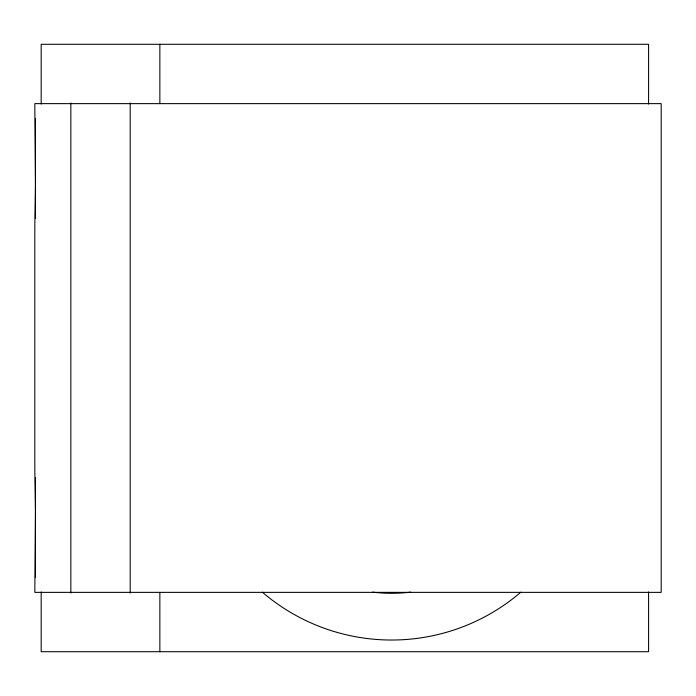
<?xml version="1.0" encoding="UTF-8"?>
<svg xmlns="http://www.w3.org/2000/svg" width="696" height="696" viewBox="0 0 696 696"><rect width="100%" height="100%" fill="white"/><g stroke="black" fill="none" stroke-linecap="round" stroke-linejoin="round"><path stroke-width="1.04" d="M648.585 104.061L648.585 44.292L41.177 44.292L41.177 104.061M648.585 591.939L648.585 651.708L41.177 651.708L41.177 591.939M159.854 44.292L159.854 103.634M159.854 592.366L159.854 651.708M130.187 102.973L130.187 593.027M70.844 102.973L70.844 593.027M35.461 118.381L35.461 218.448M35.461 477.552L35.461 577.619M520.878 592.183A198.577 198.577 0 0 1 262.331 592.183M410.649 592.105A151.85 151.85 0 0 1 372.56 592.105M35.461 510.907L34.817 592.366L661.2 592.366L661.2 103.634L34.8 103.634L35.461 185.093L34.817 225.817L34.817 470.183L35.461 510.907"/></g></svg>
